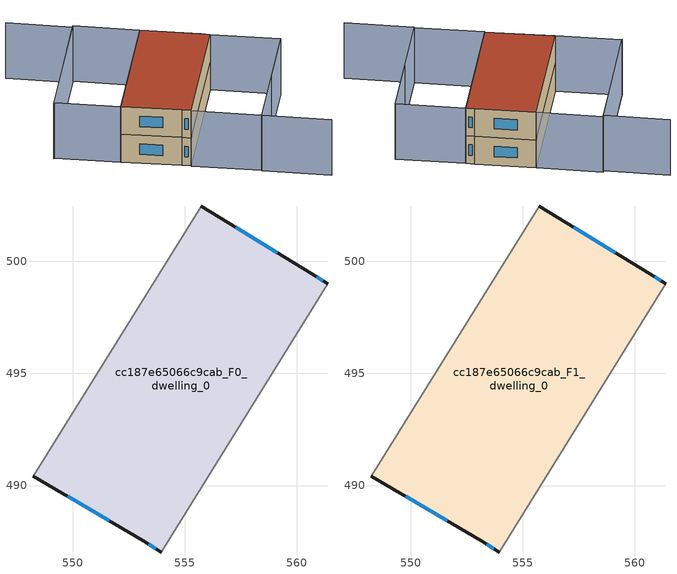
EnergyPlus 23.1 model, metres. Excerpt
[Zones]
cc187e65066c9cab_F0_dwelling_0
 floor ground (EU_floor_Construction): 560.65,499.45 561.38,498.99 553.94,487.04 553.15,487.53 548.24,490.42 555.73,502.46 z0
 wall outside (EU_wall_Construction): 548.24,490.42 553.15,487.53 553.94,487.04 / 561.38,498.99 560.65,499.45 555.73,502.46 z0:3
 wall adiabatic (EU_wall_Construction): 553.94,487.04 561.38,498.99 / 555.73,502.46 548.24,490.42 z0:3
 window (EU_Window_Construction): 553.39,487.38 553.69,487.19 / 549.77,489.52 551.62,488.43 / 559.12,500.39 557.26,501.52 / 561.15,499.13 560.88,499.31 z0.93:2.07
cc187e65066c9cab_F1_dwelling_0
 floor to cc187e65066c9cab_F0_dwelling_0 (EU_floor_Construction): 560.65,499.45 561.38,498.99 553.94,487.04 553.15,487.53 548.24,490.42 555.73,502.46 z3
 wall outside (EU_wall_Construction): 548.24,490.42 553.15,487.53 553.94,487.04 / 561.38,498.99 560.65,499.45 555.73,502.46 z3:6
 wall adiabatic (EU_wall_Construction): 553.94,487.04 561.38,498.99 / 555.73,502.46 548.24,490.42 z3:6
 window (EU_Window_Construction): 553.39,487.38 553.69,487.19 / 549.77,489.52 551.62,488.43 / 559.12,500.39 557.26,501.52 / 561.15,499.13 560.88,499.31 z3.93:5.07
 roof outside (EU_roof_Construction): 553.94,487.04 561.38,498.99 560.65,499.45 555.73,502.46 548.24,490.42 553.15,487.53 z6
shading: 565.13,479.99 559.53,483.48 / 559.53,483.48 566.98,495.46 / 544.97,508.91 550.29,505.6 / 550.29,505.6 542.83,493.6 / 567,495.49 559.54,483.51 / 559.54,483.51 553.92,487.01 / 553.92,487.01 561.37,498.99 / 561.37,498.99 567,495.49 / 555.73,502.46 548.21,490.39 / 548.21,490.39 542.89,493.7 / 542.89,493.7 550.4,505.78 / 550.4,505.78 555.73,502.46 z0:6
[Building]
EU S2 Campaign: North Axis=0; Terrain=City; Solar Distribution=FullExterior
[Site:Location]
Montreal-Trudeau.Intl.AP: Latitude=45.4667; Longitude=-73.75; Time Zone=-5; Elevation=36
[SizingPeriod:WeatherFileDays]
AnnualSizingPeriod: Begin Month=1; Begin Day of Month=1; End Month=12; End Day of Month=31; Day of Week for Start Day=Monday; Use Weather File Daylight Saving Period=No; Use Weather File Rain and Snow Indicators=No
[MATERIAL]
EU_InternalMass_Material: Roughness=MediumRough; Thickness=0.1; Conductivity=1; Density=1800; Specific Heat=900; Thermal Absorptance=0.9; Solar Absorptance=0.7; Visible Absorptance=0.7
[MATERIAL:NOMASS] Roughness=MediumRough; Thermal Absorptance=0.9; Solar Absorptance=0.7; Visible Absorptance=0.7
Name | Thermal Resistance
EU_wall_NoMass; EU_floor_NoMass | 1.36485
EU_roof_NoMass | 2.55992
[WINDOWMATERIAL:SIMPLEGLAZINGSYSTEM]
EU_Window_SimpleGlazing: UFactor=3.92339; Solar Heat Gain Coefficient=0.8; Visible Transmittance=0.8
[CONSTRUCTION]
EU_wall_Construction: EU_wall_NoMass
EU_roof_Construction: EU_roof_NoMass
EU_floor_Construction: EU_floor_NoMass
EU_Window_Construction: EU_Window_SimpleGlazing
EU_InternalMass_Construction: EU_InternalMass_Material
[ZONE] Type=1; Multiplier=1; Ceiling Height=autocalculate; Volume=280.882; Floor Area=autocalculate; Part of Total Floor Area=Yes
cc187e65066c9cab_F0_dwelling_0; cc187e65066c9cab_F1_dwelling_0
[INTERNALMASS] Construction=EU_InternalMass_Construction; Surface Area=93.6273
Name | Zone or ZoneList
cc187e65066c9cab_F0_dwelling_0_EU_InternalMass | cc187e65066c9cab_F0_dwelling_0
cc187e65066c9cab_F1_dwelling_0_EU_InternalMass | cc187e65066c9cab_F1_dwelling_0
[OTHEREQUIPMENT] Fuel Type=Electricity; Design Level Calculation Method=Watts/Area; Power per Zone Floor Area=1; Fraction Latent=0; Fraction Radiant=0; Fraction Lost=0; Carbon Dioxide Generation Rate=0; EndUse Subcategory=EU_Step8_InternalGains
Name | Zone or ZoneList or Space or SpaceList | Schedule
EU_Step8_InternalGain_cc187e65066c9cab_F0_dwelling_0_f000 | cc187e65066c9cab_F0_dwelling_0 | EU_Step8_GainSchedule_cc187e65066c9cab_F0_dwelling_0_f000
EU_Step8_InternalGain_cc187e65066c9cab_F1_dwelling_0_f000 | cc187e65066c9cab_F1_dwelling_0 | EU_Step8_GainSchedule_cc187e65066c9cab_F1_dwelling_0_f000
[ZONEVENTILATION:DESIGNFLOWRATE] Schedule=EU_AlwaysOn; Design Flow Rate Calculation Method=AirChanges/Hour; Air Changes per Hour=0.860309; Ventilation Type=Natural; Fan Pressure Rise=0; Fan Total Efficiency=1; Constant Term Coefficient=1; Temperature Term Coefficient=0; Velocity Term Coefficient=0; Velocity Squared Term Coefficient=0; Minimum Indoor Temperature=-100; Maximum Indoor Temperature=100; Delta Temperature=-100; Minimum Outdoor Temperature=-100; Maximum Outdoor Temperature=100; Maximum Wind Speed=40
Name | Zone or ZoneList or Space or SpaceList
EU_ConstantAir_cc187e65066c9cab_F0_dwelling_0 | cc187e65066c9cab_F0_dwelling_0
EU_ConstantAir_cc187e65066c9cab_F1_dwelling_0 | cc187e65066c9cab_F1_dwelling_0
[HVACTEMPLATE:THERMOSTAT] Constant Heating Setpoint=20; Constant Cooling Setpoint=50
EU_HeatOnly_cc187e65066c9cab_F0_dwelling_0; EU_HeatOnly_cc187e65066c9cab_F1_dwelling_0
[HVACTEMPLATE:ZONE:IDEALLOADSAIRSYSTEM] System Availability Schedule=EU_AlwaysOn; Maximum Heating Supply Air Temperature=50; Minimum Cooling Supply Air Temperature=13; Maximum Heating Supply Air Humidity Ratio=0.0156; Minimum Cooling Supply Air Humidity Ratio=0.0077; Heating Limit=NoLimit; Cooling Limit=NoLimit; Heating Availability Schedule=EU_AlwaysOn; Cooling Availability Schedule=EU_CoolingOff; Dehumidification Control Type=ConstantSensibleHeatRatio; Cooling Sensible Heat Ratio=0.7; Dehumidification Setpoint=60; Humidification Control Type=None; Humidification Setpoint=30; Outdoor Air Method=None; Outdoor Air Flow Rate per Person=0.00944; Outdoor Air Flow Rate per Zone Floor Area=0; Outdoor Air Flow Rate per Zone=0; Demand Controlled Ventilation Type=None; Outdoor Air Economizer Type=NoEconomizer; Heat Recovery Type=None; Sensible Heat Recovery Effectiveness=0.7; Latent Heat Recovery Effectiveness=0.65
Name | Template Thermostat
cc187e65066c9cab_F0_dwelling_0 | EU_HeatOnly_cc187e65066c9cab_F0_dwelling_0
cc187e65066c9cab_F1_dwelling_0 | EU_HeatOnly_cc187e65066c9cab_F1_dwelling_0
[SIZING:ZONE] Zone Cooling Design Supply Air Temperature Input Method=SupplyAirTemperature; Zone Cooling Design Supply Air Temperature=13; Zone Heating Design Supply Air Temperature Input Method=SupplyAirTemperature; Zone Heating Design Supply Air Temperature=50; Zone Cooling Design Supply Air Humidity Ratio=0.008; Zone Heating Design Supply Air Humidity Ratio=0.008; Cooling Design Air Flow Method=DesignDay; Cooling Design Air Flow Rate=0; Cooling Minimum Air Flow per Zone Floor Area=0.000762; Cooling Minimum Air Flow=0; Cooling Minimum Air Flow Fraction=0.2; Heating Design Air Flow Method=DesignDay; Heating Design Air Flow Rate=0; Heating Maximum Air Flow per Zone Floor Area=0.002032; Heating Maximum Air Flow=0.141576; Heating Maximum Air Flow Fraction=0.3; Account for Dedicated Outdoor Air System=No; Dedicated Outdoor Air System Control Strategy=NeutralSupplyAir; Dedicated Outdoor Air Low Setpoint Temperature for Design=autosize; Dedicated Outdoor Air High Setpoint Temperature for Design=autosize; Zone Load Sizing Method=Sensible Load Only No Latent Load; Zone Latent Cooling Design Supply Air Humidity Ratio Input Method=HumidityRatioDifference; Zone Cooling Design Supply Air Humidity Ratio Difference=0.005; Zone Latent Heating Design Supply Air Humidity Ratio Input Method=HumidityRatioDifference; Zone Humidification Design Supply Air Humidity Ratio Difference=0.005
cc187e65066c9cab_F0_dwelling_0; cc187e65066c9cab_F1_dwelling_0
[SCHEDULE:CONSTANT]
Name | Hourly Value
EU_AlwaysOn | 1
EU_CoolingOff | 0
[SCHEDULE:FILE] Column Number=1; Rows to Skip at Top=0; Number of Hours of Data=8760; Column Separator=Comma; Interpolate to Timestep=No; Minutes per Item=60; Adjust Schedule for Daylight Savings=Yes
Name | File
EU_Step8_GainSchedule_cc187e65066c9cab_F0_dwelling_0_f000 | ../../schedules/cc187e65066c9cab/cc187e65066c9cab_F0_dwelling_0_f000_gain.csv
EU_Step8_GainSchedule_cc187e65066c9cab_F1_dwelling_0_f000 | ../../schedules/cc187e65066c9cab/cc187e65066c9cab_F1_dwelling_0_f000_gain.csv
